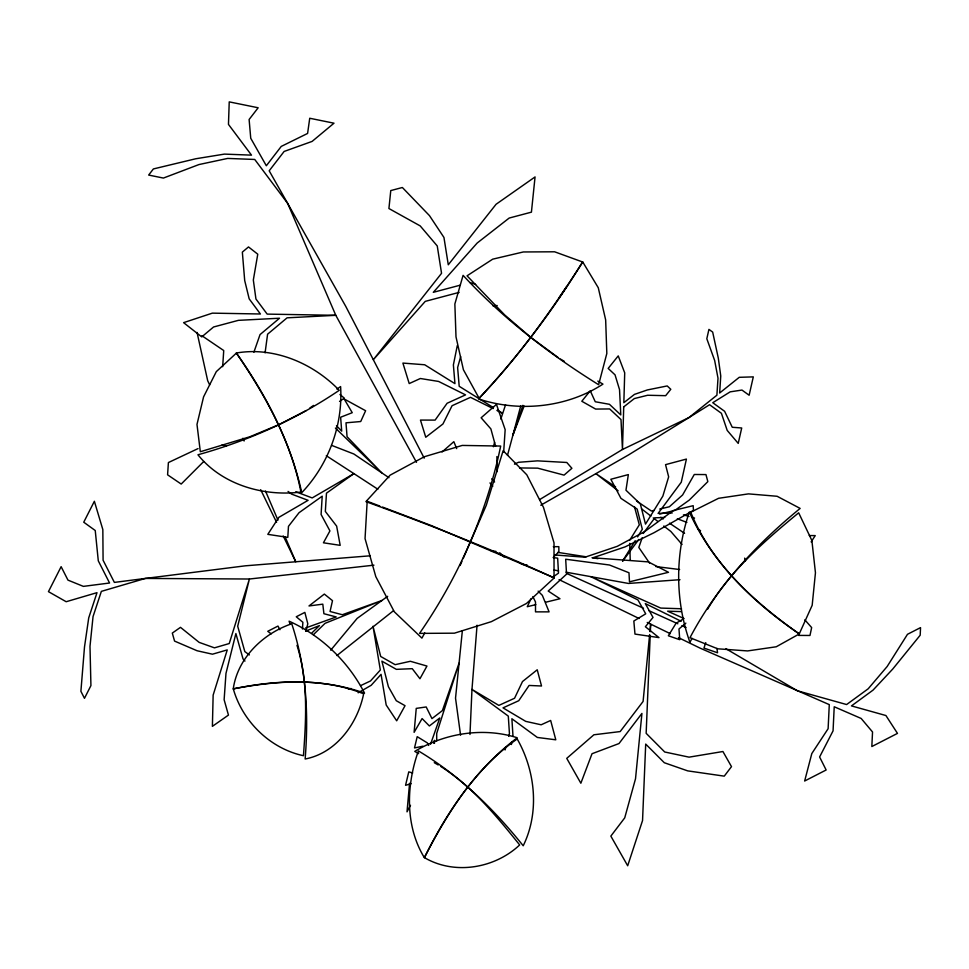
<?xml version="1.0" encoding="UTF-8"?>
<svg xmlns="http://www.w3.org/2000/svg" width="969" height="969" viewBox="0 0 969 969"><rect width="100%" height="100%" fill="white"/><g stroke="black" fill="none" stroke-linecap="round" stroke-linejoin="round"><path stroke-width="1.45" d="M434.5 743.296L434.5 740.34L433.603 743.15M436.692 740.8L436.704 733.412L459.076 663.123L442.385 710.604L431.968 718.61L426.19 706.958L416.246 708.387L414.114 732.346L422.096 718.574L429.376 725.963L439.793 717.956L430.551 744.24M650.175 636.1L646.153 733.315L664.722 751.992L689.068 757.152L722.922 751.52L731.498 766.636L724.255 776.145L687.663 770.864L664.298 762.724L645.705 744.083L642.544 820.549L627.682 865.765L610.845 836.102L624.726 817.86L635.519 778.761L641.926 713.426L618.997 743.55L592.023 753.725L580.855 783.218L566.744 758.352L593.888 734.781L620.172 731.571L643.089 701.447L649.642 634.538M650.356 631.606L650.659 624.133L649.933 631.558M469.977 734.49L471.976 689.419L477.063 625.211M302.449 629.014L302.873 622.28L296.26 616.768L304.847 612.384L307.803 623.794L306.022 631.085M222.664 366.706L223.73 350.536L201.891 335.722M503.674 451.942L505.164 429.655L496.455 404.376L481.133 417.784L490.883 428.916L495.607 446.2M409.572 783.267L407.016 811.852L410.493 805.3M462.346 630.843L455.527 698.177L460.578 735.217M265.082 352.861L267.589 334.196L287.078 317.832L335.795 315.313L416.488 462.334M511.378 744.507L511.923 741.757M457.283 345.618L453.383 364.913L454.945 383.627L424.688 364.768L402.898 363.084L409.209 383.567L420.364 378.504L438.594 381.447L465.544 394.88L447.121 403.249L435.117 420.11L420.461 420.074L425.754 437.249L442.942 423.986L452.063 405.72L470.486 397.338L493.088 408.591M505.067 749.958L505.794 747.244M508.713 736.355L509.44 733.63L508.301 716.115L471.976 689.419L498.853 705.396L514.563 698.249L522.497 681.546L537.226 669.785L541.526 686.004L529.098 685.446L518.73 700.732L503.008 707.867L525.731 721.372L541.15 724.788L550.658 720.464L555.794 739.807L537.335 737.445L511.886 718.744L513.001 736.27M493.415 446.733L494.578 442.361M500.828 419.056L505.552 404.8M507.502 455.321L520.753 405.866M460.675 356.616L457.622 367.578L459.197 386.292L493.5 407.683M705.759 642.641L703.954 648.079L717.544 652.779L716.939 648.431M522.909 405.333L512.964 434.948L524.12 406.059M642.205 537.686L638.813 547.461L649.533 563.062M253.89 352.219L260.043 334.584L279.532 318.22L238.374 320.351L213.568 326.989L201.758 336.897L183.589 322.653L212.344 313.144L260.407 313.992L249.19 298.876L244.697 280.525L242.347 252.11L248.5 246.938L257.766 254.193L253.333 280.029L255.937 298.997L267.178 314.113L335.795 315.313L287.636 203.345L269.188 170.81L284.123 151.455L312.103 141.413L333.99 123.196L309.729 118.254L307.597 133.443L281.264 146.404L266.33 165.76L250.741 138.264L249.118 119.49L258.166 107.765L229.229 101.878L228.466 124.395L251.492 155.137L224.433 154.107L195.738 158.771L153.381 168.945L148.657 175.062L163.41 178.066L198.948 164.56L227.691 158.419L254.738 159.461L287.636 203.345L345.8 306.446L424.204 458.143M460.142 565.46L461.947 561.317M463.158 558.568L486.268 505.321L503.141 450.694L526.785 474.786L543.488 507.381L554.014 542.87L554.038 577.972C492.627 549.471 429.558 524.665 365.907 501.627L390.132 475.149L424.325 456.738L462.237 445.425L500.694 446.055C486.656 513.304 458.543 576.93 419.529 633.387L454.4 633.181L491.368 621.65L526.494 603.457L554.316 577.815L431.532 525.658L382.573 507.09M531.073 598.697L527.269 606.715L535.796 604.632M692.036 638.365L689.928 642.314C675.005 600.707 675.03 553.808 689.334 512.044C712.445 563.074 753.567 602.9 799.377 633.896L776.254 646.771L747.596 650.926L717.726 648.806L689.976 637.699C716.624 587.02 756.062 544.445 800.152 508.422L777.114 496.273L748.48 493.875L718.586 498.296L690.74 512.213C711.791 564.115 754.548 602.282 799.231 633.956L812.179 605.298L815.45 572.764L811.877 540.484L798.674 512.807C764.517 540.968 730.202 570.85 707.467 609.38M424.785 632.902L421.915 638.123L394.322 611.802L375.802 576.64L365.047 538.594L367.178 501.264L379.775 506.036M622.57 561.087L635.204 540.702M637.578 536.874L642.314 529.231L637.166 509.1L620.935 498.345L610.845 479.267L628.348 474.592L625.962 490.217L640.352 503.977L645.499 524.096L662.857 496.104L668.658 476.845L665.546 464.648L686.415 459.076L681.268 482.223L658.108 513.425L672.256 512.952M629.644 540.363L639.31 524.835L634.477 506.726M811.126 541.901L815.256 535.591L809.297 535.566M558.956 297.967L566.562 286.691M622.667 561.16L638.753 539.491M643.222 533.471L654.85 517.809L664.746 517.482M330.72 650.199L357.137 618.404L387.673 596.323M203.587 461.644L181.191 484.052L167.589 474.822L168.4 462.552L198.051 448.586M553.469 557.078L558.847 551.821L558.847 546.673L553.311 546.673M311.982 632.854L319.431 625.599L305.683 631.122M313.326 634.743L325.039 623.346L381.956 600.465L342.336 614.734L330.054 611.5L332.5 600.671L324.336 594.082L308.99 605.952L322.798 604.159L323.912 613.716L336.207 616.95L305.514 628.009M442.07 451.99L453.831 441.682L456.69 448.623M685.846 623.14L678.978 628.966L679.741 639.71L668.356 635.761L676.071 623.224L683.642 618.803M336.897 655.541L393.487 610.688M553.662 576.531L558.507 573.115L557.659 558.168L553.214 557.587M309.862 407.997L313.544 405.43M336.909 389.126L340.603 386.558C343.062 425.185 328.443 464.672 301.759 492.664C290.506 441.876 266.269 395.182 236.279 353.031C274.021 346.49 313.157 363.218 339.235 390.301C296.126 419.529 248.076 440.834 197.955 454.776C222.046 484.815 263.604 496.746 300.911 492.046C291.136 441.101 265.24 395.485 236.448 353.043L216.305 371.636L203.575 396.878L196.986 424.422L200.329 451.724L249.857 436.765L278.612 424.785L306.168 410.577M339.55 401.42L344.346 398.15L339.937 394.48M539.563 499.641L622.473 449.483L688.923 417.603L709.562 404.715L721.408 413.291L727.198 430.406L738.221 443.378L741.709 427.983L732.261 427.268L724.606 411.292L712.76 402.716L730.202 391.839L741.963 390.059L749.134 395.243L753.301 376.88L739.25 377.316L719.652 393.002L720.754 376.008L718.32 358.215L712.675 332.088L708.933 329.387L706.813 338.738L714.65 360.456L718.005 378.213L716.89 395.207L688.923 417.603L628.675 454.849L540.775 505.224M358.155 692.787L371.2 685.289L381.059 674.351L386.195 705.008L396.684 720.815L405.042 705.686L396.285 700.72L388.399 686.694L381.895 661.161L396.345 669.349L412.261 668.683L419.952 678.736L426.954 666.054L410.359 661.282L395.158 664.673L380.696 656.473L373.004 626.253L380.332 670.027L370.485 680.977L360.504 685.677M514.466 464.163L518.463 462.298L537.492 460.856L566.804 462.479L571.892 468.293L564.079 475.125L537.674 468.148L519.578 467.942M411.086 783.715L405.551 785.302L408.773 771.869L412.673 772.971M460.142 285.201L433.3 292.323L477.184 243.025L509.185 218.049L531.424 212.15L535.058 176.939L496.067 204.277L448.284 264.791L443.947 237.453L429.461 215.615L402.365 187.501L390.773 190.578L388.92 208.529L420.207 225.91L437.249 245.956L441.549 273.306L373.331 359.705L425.258 301.371L459.161 292.372M545.753 602.209L559.961 598.745L548.2 591.042L566.538 574.181L565.69 559.234L609.501 565.012L628.978 572.764L629.487 581.812L668.501 572.304L648.285 561.887L592.822 557.781L625.102 546.879L653.966 532.744L693.453 510.409L693.186 505.685L673.31 510.53L644.821 531.496L617.301 546.31L585.01 557.199L555.116 554.983M659.707 514.067L674.824 510.433L689.225 500.125L707.842 481.617L705.953 474.58L694.276 474.483L682.6 494.977L669.349 506.763L659.719 509.064M654.22 510.384L651.471 511.051L636.645 501.07M422.908 746.203L414.514 747.935L417.203 736.67L427.317 742.896L428.71 745.452M348.331 689.044L351.141 688.511M373.949 565.169L249.408 579.014L145.386 578.432L114.378 582.405L103.089 560.227L102.835 529.571L94.368 501.276L83.746 522.206L95.241 530.515L98.293 560.845L109.57 583.011L83.37 586.378L67.963 580.116L61.132 566.683L48.45 591.647L66.171 601.725L97.009 592.653L88.724 617.859L84.497 646.977L80.899 691.309L84.473 698.31L90.929 685.592L89.996 646.335L93.048 616.563L101.357 591.369L145.386 578.432L245.399 565.811L370.231 555.806M679.984 579.692L628.457 583.447L566.005 572.182M492.833 305.744L497.194 305.538M491.404 551.325L495.91 551.325M798.577 635.41L809.975 635.47L811.659 627.585L804.827 619.833M681.51 608.762L660.713 608.072L590.787 576.652L637.977 599.956L645.705 613.825L633.835 621.02L634.974 634.089L658.981 637.614L645.378 626.737L653.021 617.435L645.293 603.566L681.183 621.286M680.977 611.609L667.617 611.173L683.944 618.513M655.88 566.574L679.608 569.518M557.793 552.378L586.063 556.787M592.023 557.72L597.97 558.641M521.407 564.14L527.354 565.206M554.111 570.038L558.568 570.838M683.448 514.83L689.007 516.453M691.793 517.252L694.567 518.064M222.107 444.856L226.358 446.224M470.026 282.585L475.682 284.426M295.787 491.755L312.188 497.933L353.915 473.623L377.837 489.212M677.331 518.754L686.876 522.4M331.568 445.34L353.867 454.001L388.944 477.693M566.659 573.454L643.525 608.241M649.012 610.736L677.84 623.782M681.958 625.647L686.076 627.512M559.065 579.632L639.092 618.513M647.231 622.461L670.282 633.665M678.421 637.614L700.127 648.152L829.282 704.62L828.12 728.7L811.816 753.555L804.645 781.014L826.145 769.992L819.604 756.971L833.061 730.844L834.224 706.764L861.15 718.453L872.536 731.97L871.834 746.542L897.476 733.388L885.92 715.534L851.46 705.904L873.021 690.134L892.788 668.985L920.187 635.216L920.55 627.609L907.481 634.307L887.18 666.478L868.176 688.802L846.615 704.548L797.414 690.788L725.938 648.721M497.073 410.577L502.39 413.218L497.315 410.057M418.656 753.64L414.756 751.387C444.989 733.109 483.301 726.98 517.228 737.76C476.167 768.744 446.854 812.022 424.41 857.735C404.921 825.963 406.217 785.144 418.402 750.927C459.245 775.261 493.633 808.824 523.212 845.78C539.697 812.24 535.433 770.924 517.192 738.959C475.185 768.453 447.496 812.749 424.361 857.589C454.388 875.31 494.747 868.478 519.675 844.932C496.419 816.08 472.363 786.586 440.798 766.467M434.282 762.688L438.194 764.953M560.554 359.136L564.406 361.413M597.825 381.083L602.96 384.112C566.683 407.622 519.396 412.431 478.553 398.937C517.834 356.919 552.705 310.94 582.648 261.824L598.273 287.745L605.661 319.915L606.824 353.479L598.624 384.717C549.193 353.951 502.645 318.244 463.085 275.341L454.861 303.987L455.999 336.873L463.4 369.722L479.074 398.223C518.73 356.907 551.846 310.092 582.744 262.03L554.595 251.795L523.321 251.964L492.7 259.171L467.046 275.814L504.643 314.889L530.891 337.454L558.083 357.513M326.299 455.721L353.915 473.623L326.468 493.173L325.342 511.45L336.643 526.119L340.18 545.341L323.428 542.797L329.932 530.915L321.09 514.478L322.205 496.201L299.021 512.722L288.471 526.324L287.805 537.383L267.807 534.355L278.854 517.349L308.081 500.331L291.669 494.142L288.059 491.428M615.642 486.935L595.874 473.635L618.125 490.798M660.725 517.264L663.232 518.96M669.518 523.187L684.586 533.325M698.177 529.062L700.575 530.758M271.223 633.835L267.747 631.303L277.994 626.071L279.92 629.729M249.348 654.947L244.818 651.568L237.696 626.228L249.408 579.014L229.241 643.537L214.464 647.849L199.142 642.374L180.488 627.343L172.312 633.084L174.565 641.09L197.095 650.756L212.477 654.196L227.255 649.908L213.144 695.1L212.393 726.338L228.454 715.086L224.13 699.739L225.971 673.443L235.879 633.544L243.013 658.884L244.963 661.064M641.514 508.834L650.889 516.065M653.239 517.882L657.927 521.492M663.789 526.022L670.827 531.448L682.079 544.481M335.407 428.044L381.713 472.811L347.059 436.728L345.994 422.823L360.722 421.527L365.616 410.735L344.177 398.986L352.244 412.697L340.628 417.227L341.694 431.132L336.461 425.682M499.907 552.911L504.062 557.078M538.134 591.138L542.349 595.354L549.084 611.863L535.506 611.863L535.506 601.991L532.889 596.613M491.743 478.759L494.59 482.005M489.975 482.962L492.809 486.208M499.229 553.287L501.094 555.491M209.667 384.826L207.693 380.756L197.046 332.428M260.697 489.708L276.577 522.339M283.19 535.942L295.763 561.778L285.092 536.814M242.94 438.254L244.115 441.004M265.518 491.053L277.97 520.171M290.022 624.036L289.101 621.19C321.369 635.664 348.392 661.694 364.526 693.114C322.302 678.13 276.528 679.741 233.238 688.947C237.599 658.096 262.974 633.46 291.742 623.782C306.168 667.253 308.832 713.596 305.138 759.006C336.267 753.046 357.609 723.577 363.641 693.828C322.059 677.174 276.335 680.65 233.287 688.826C242.48 721.445 270.145 748.553 303.442 755.711C306.107 719.022 308.348 680.856 296.974 645.306M744.64 558.12L745.512 560.857M629.729 543.367L630.225 559.888M496.891 456.569L497.182 471.661M623.721 406.883L622.473 449.483L620.996 419.553L609.671 408.942L595.632 409.075L581.812 401.263L590.242 390.761L595.257 401.747L609.44 404.303L620.778 414.914L619.53 389.611L615.036 374.846L608.169 368.426L618.234 355.889L624.714 372.847L623.842 402.68L634.477 394.383L647.34 389.95L667.217 385.941L670.79 389.296L665.667 395.679L647.631 395.255L634.344 398.574L623.721 406.883"/></g></svg>
